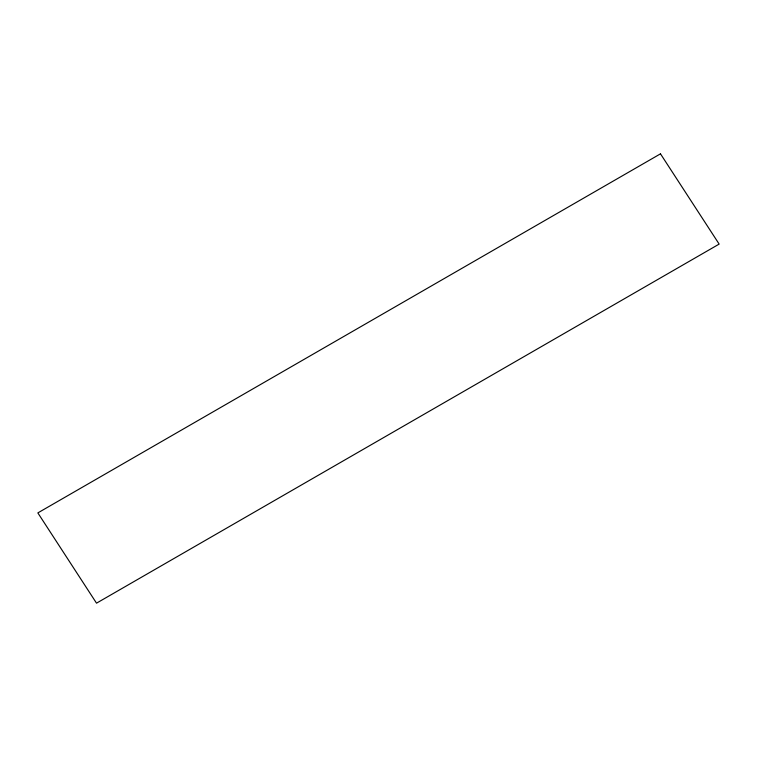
<?xml version="1.0" encoding="UTF-8"?>
<svg xmlns="http://www.w3.org/2000/svg" width="757" height="757" viewBox="0 0 757 757"><rect width="100%" height="100%" fill="white"/><g stroke="black" fill="none" stroke-linecap="round" stroke-linejoin="round"><path stroke-width="1.14" d="M660.483 153.832L37.85 512.905L96.517 603.168L719.15 244.095L660.483 153.832"/></g></svg>
